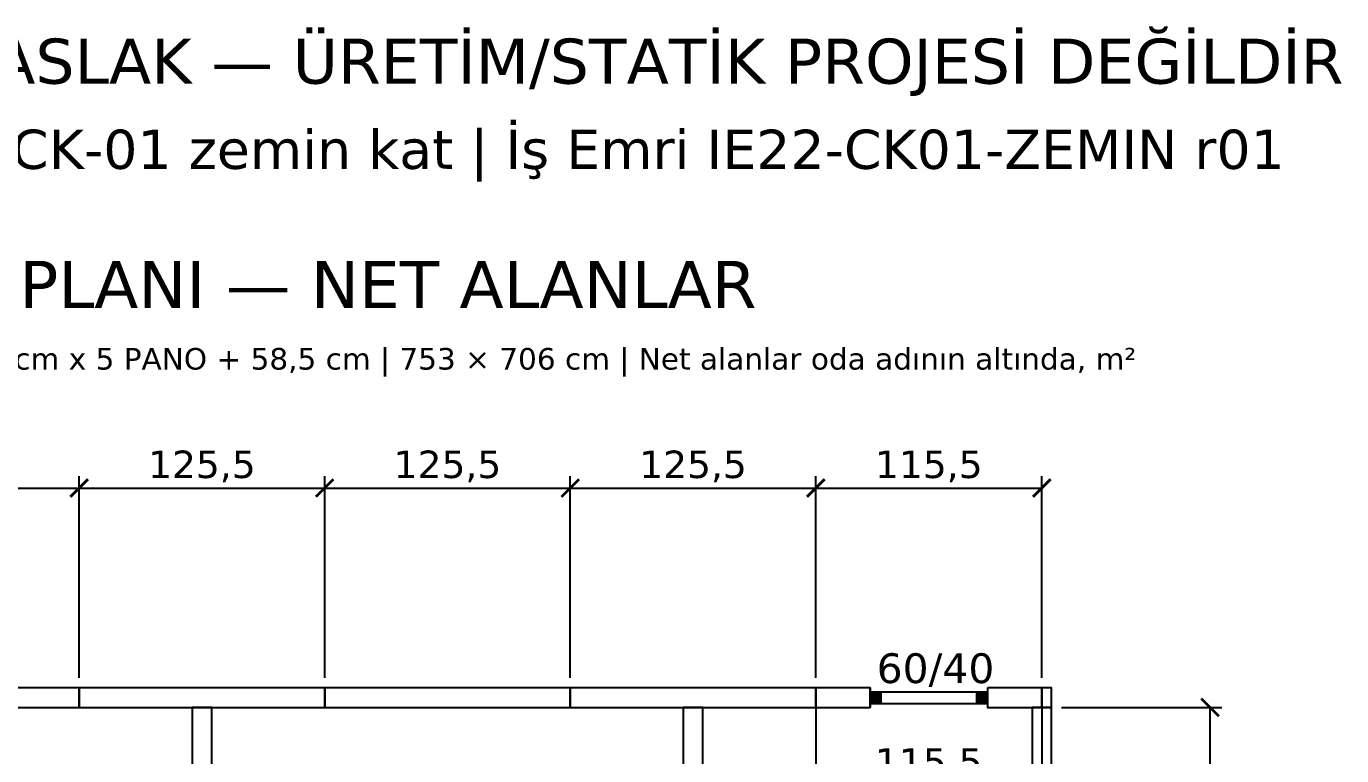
# Model space of a CAD drawing. Header units: centimetres. Extents: x -135 to 4099, y -1210 to 1044.
# Drawn here: x 1282 to 1954, y 671 to 1044 of the extents above; entities that cross this region are included whole.
import ezdxf
from ezdxf.enums import TextEntityAlignment as Align

# ---------------------------------------------------------------- set-up
doc = ezdxf.new("R2010")
doc.units = ezdxf.units.CM
for name, color, linetype in [('DIS_DUVAR_100', 30, 'Continuous'), ('IC_DUVAR_100', 30, 'Continuous'), ('KOSE_PROFIL_100', 8, 'Continuous'), ('ODA_ADLARI', 7, 'Continuous'), ('OLCULER', 7, 'Continuous'), ('OZEL_PANEL_OLCU_CM', 3, 'Continuous'), ('PENCERE', 10, 'Continuous'), ('PORTMAN_INFO', 7, 'Continuous')]:
    doc.layers.add(name, color=color, linetype=linetype)
doc.styles.add('PORTMAN', font='DejaVuSans.ttf')
doc.styles.get("Standard").update_dxf_attribs({"font": 'DejaVuSans.ttf'})
doc.dimstyles.new('PORTMAN', dxfattribs={"dimtxt": 14, "dimasz": 9, "dimexe": 6, "dimexo": 5, "dimgap": 4, "dimtad": 1, "dimtxsty": 'PORTMAN', "dimblk": 'ARCHTICK', "dimcen": 2.5, "dimazin": 3, "dimtfac": 0.5, "dimtmove": 2, "dimatfit": 3})

# ---------------------------------------------------------------- blocks, each defined once
blk = doc.blocks.new('BOM_D01_1255p0_DIS_DOLU')
blk.add_lwpolyline([(0, 0), (10, 0), (10, 125.5), (0, 125.5)], close=True)
blk = doc.blocks.new('kaynak-pencere-6040')
at = {"layer": 'PENCERE', "color": 1}
for p, q in [((53375.86, 7992.28), (53385.86, 7992.28)), ((53377.86, 7932.28), (53377.86, 7992.28)), ((53383.86, 7932.28), (53383.86, 7992.28)), ((53375.86, 7932.28), (53385.86, 7932.28))]:
    blk.add_line(p, q, dxfattribs=at)
for points in [[(53377.86, 7992.28), (53377.86, 7986.28), (53383.86, 7992.28), (53383.86, 7986.28)], [(53377.86, 7932.28), (53377.86, 7938.28), (53383.86, 7932.28), (53383.86, 7938.28)]]:
    blk.add_solid(points, dxfattribs=at)
at = {"layer": 'PENCERE', "color": 0, "lineweight": 25}
blk.add_text('60/40', height=15.217, rotation=90, dxfattribs=at).set_placement((53373.47, 7935.61))
blk = doc.blocks.new('BOM_P03_PENCERE_600x400')
at = {"layer": 'PENCERE'}
blk.add_blockref('kaynak-pencere-6040', (0, 0), dxfattribs=at)
blk = doc.blocks.new('BOM_D09_1155p0_DIS_P03')
for points in [[(0, 87.75), (10, 87.75), (10, 115.5), (0, 115.5)], [(0, 0), (10, 0), (10, 27.75), (0, 27.75)]]:
    blk.add_lwpolyline(points, close=True)
at = {"layer": 'PENCERE'}
blk.add_blockref('BOM_P03_PENCERE_600x400', (-53375.862, -7904.528), dxfattribs=at)
blk = doc.blocks.new('BOM_I15_1255p0_IC_DOLU')
blk.add_lwpolyline([(0, 0), (10, 0), (10, 125.5), (0, 125.5)], close=True)
blk = doc.blocks.new('BOM_B02_DIS_KOSE_50x100')
blk.add_lwpolyline([(0, 0), (5, 0), (5, 10), (0, 10)], close=True)
blk = doc.blocks.new('_ARCHTICK')
at = {"color": 0, "linetype": 'BYBLOCK', "const_width": 0.15}
blk.add_lwpolyline([(-0.5, -0.5), (0.5, 0.5)], dxfattribs=at)

msp = doc.modelspace()

# ---------------------------------------------------------------- block references
at = {"layer": 'DIS_DUVAR_100', "rotation": 270}
for name, p in [('BOM_D09_1155p0_DIS_P03', (1685.5, 706)), ('BOM_D01_1255p0_DIS_DOLU', (1183.5, 706)), ('BOM_D01_1255p0_DIS_DOLU', (1309, 706)), ('BOM_D01_1255p0_DIS_DOLU', (1434.5, 706)), ('BOM_D01_1255p0_DIS_DOLU', (1560, 706))]:
    msp.add_blockref(name, p, dxfattribs=at)
at = {"layer": 'DIS_DUVAR_100'}
msp.add_blockref('BOM_D01_1255p0_DIS_DOLU', (1796, 570.5), dxfattribs=at)
at = {"layer": 'IC_DUVAR_100'}
for p in [(1366.75, 570.5), (1617.75, 570.5)]:
    msp.add_blockref('BOM_I15_1255p0_IC_DOLU', p, dxfattribs=at)
at = {"layer": 'KOSE_PROFIL_100'}
msp.add_blockref('BOM_B02_DIS_KOSE_50x100', (1801, 696), dxfattribs=at)

# ---------------------------------------------------------------- texts
at = {"layer": 'ODA_ADLARI', "style": 'PORTMAN'}
for s, height, p in [('KAT PLANI — NET ALANLAR', 24, (1429.5, 912)), ('CK-01 zemin kat | 5 PANO + 115,5 cm x 5 PANO + 58,5 cm | 753 × 706 cm | Net alanlar oda adının altında, m²', 11, (1429.5, 874))]:
    msp.add_text(s, height=height, dxfattribs=at).set_placement(p, align=Align.MIDDLE_CENTER)
at = {"layer": 'PORTMAN_INFO', "style": 'PORTMAN'}
for s, height, p in [('ÖN ONAYA SUNULAN TASLAK — ÜRETİM/STATİK PROJESİ DEĞİLDİR', 23, (1429.5, 1026)), ('PORTMAN | Bayi CK-01 / CK-01 zemin kat | İş Emri IE22-CK01-ZEMIN r01', 20, (1429.5, 981))]:
    msp.add_text(s, height=height, dxfattribs=at).set_placement(p, align=Align.MIDDLE_CENTER)

# ---------------------------------------------------------------- dimensions: what is measured, and where the dimension line sits
at = {"layer": 'OLCULER'}
for base, p1, p2 in [((1183.5, 808), (1183.5, 706), (1309, 706)), ((1309, 808), (1309, 706), (1434.5, 706)), ((1434.5, 808), (1434.5, 706), (1560, 706)), ((1560, 808), (1560, 706), (1685.5, 706)), ((1685.5, 808), (1685.5, 706), (1801, 706))]:
    msp.add_linear_dim(base=base, p1=p1, p2=p2, dimstyle='PORTMAN', override={"dimtxt": 14, "dimasz": 9, "dimexe": 6, "dimexo": 5, "dimdec": 2, "dimzin": 8, "dimdsep": 44}, dxfattribs=at).render()
msp.add_linear_dim(base=(1887, 570.5), p1=(1806, 570.5), p2=(1806, 696), angle=90, dimstyle='PORTMAN', override={"dimtxt": 14, "dimasz": 9, "dimexe": 6, "dimexo": 5, "dimdec": 2, "dimzin": 8, "dimdsep": 44}, dxfattribs=at).render()
at = {"layer": 'OZEL_PANEL_OLCU_CM'}
msp.add_linear_dim(base=(1685.5, 656), p1=(1685.5, 706), p2=(1801, 706), dimstyle='PORTMAN', override={"dimtxt": 14, "dimasz": 9, "dimexe": 6, "dimexo": 5, "dimdec": 2, "dimzin": 8, "dimdsep": 44}, dxfattribs=at).render()

doc.saveas('drawing.dxf')
